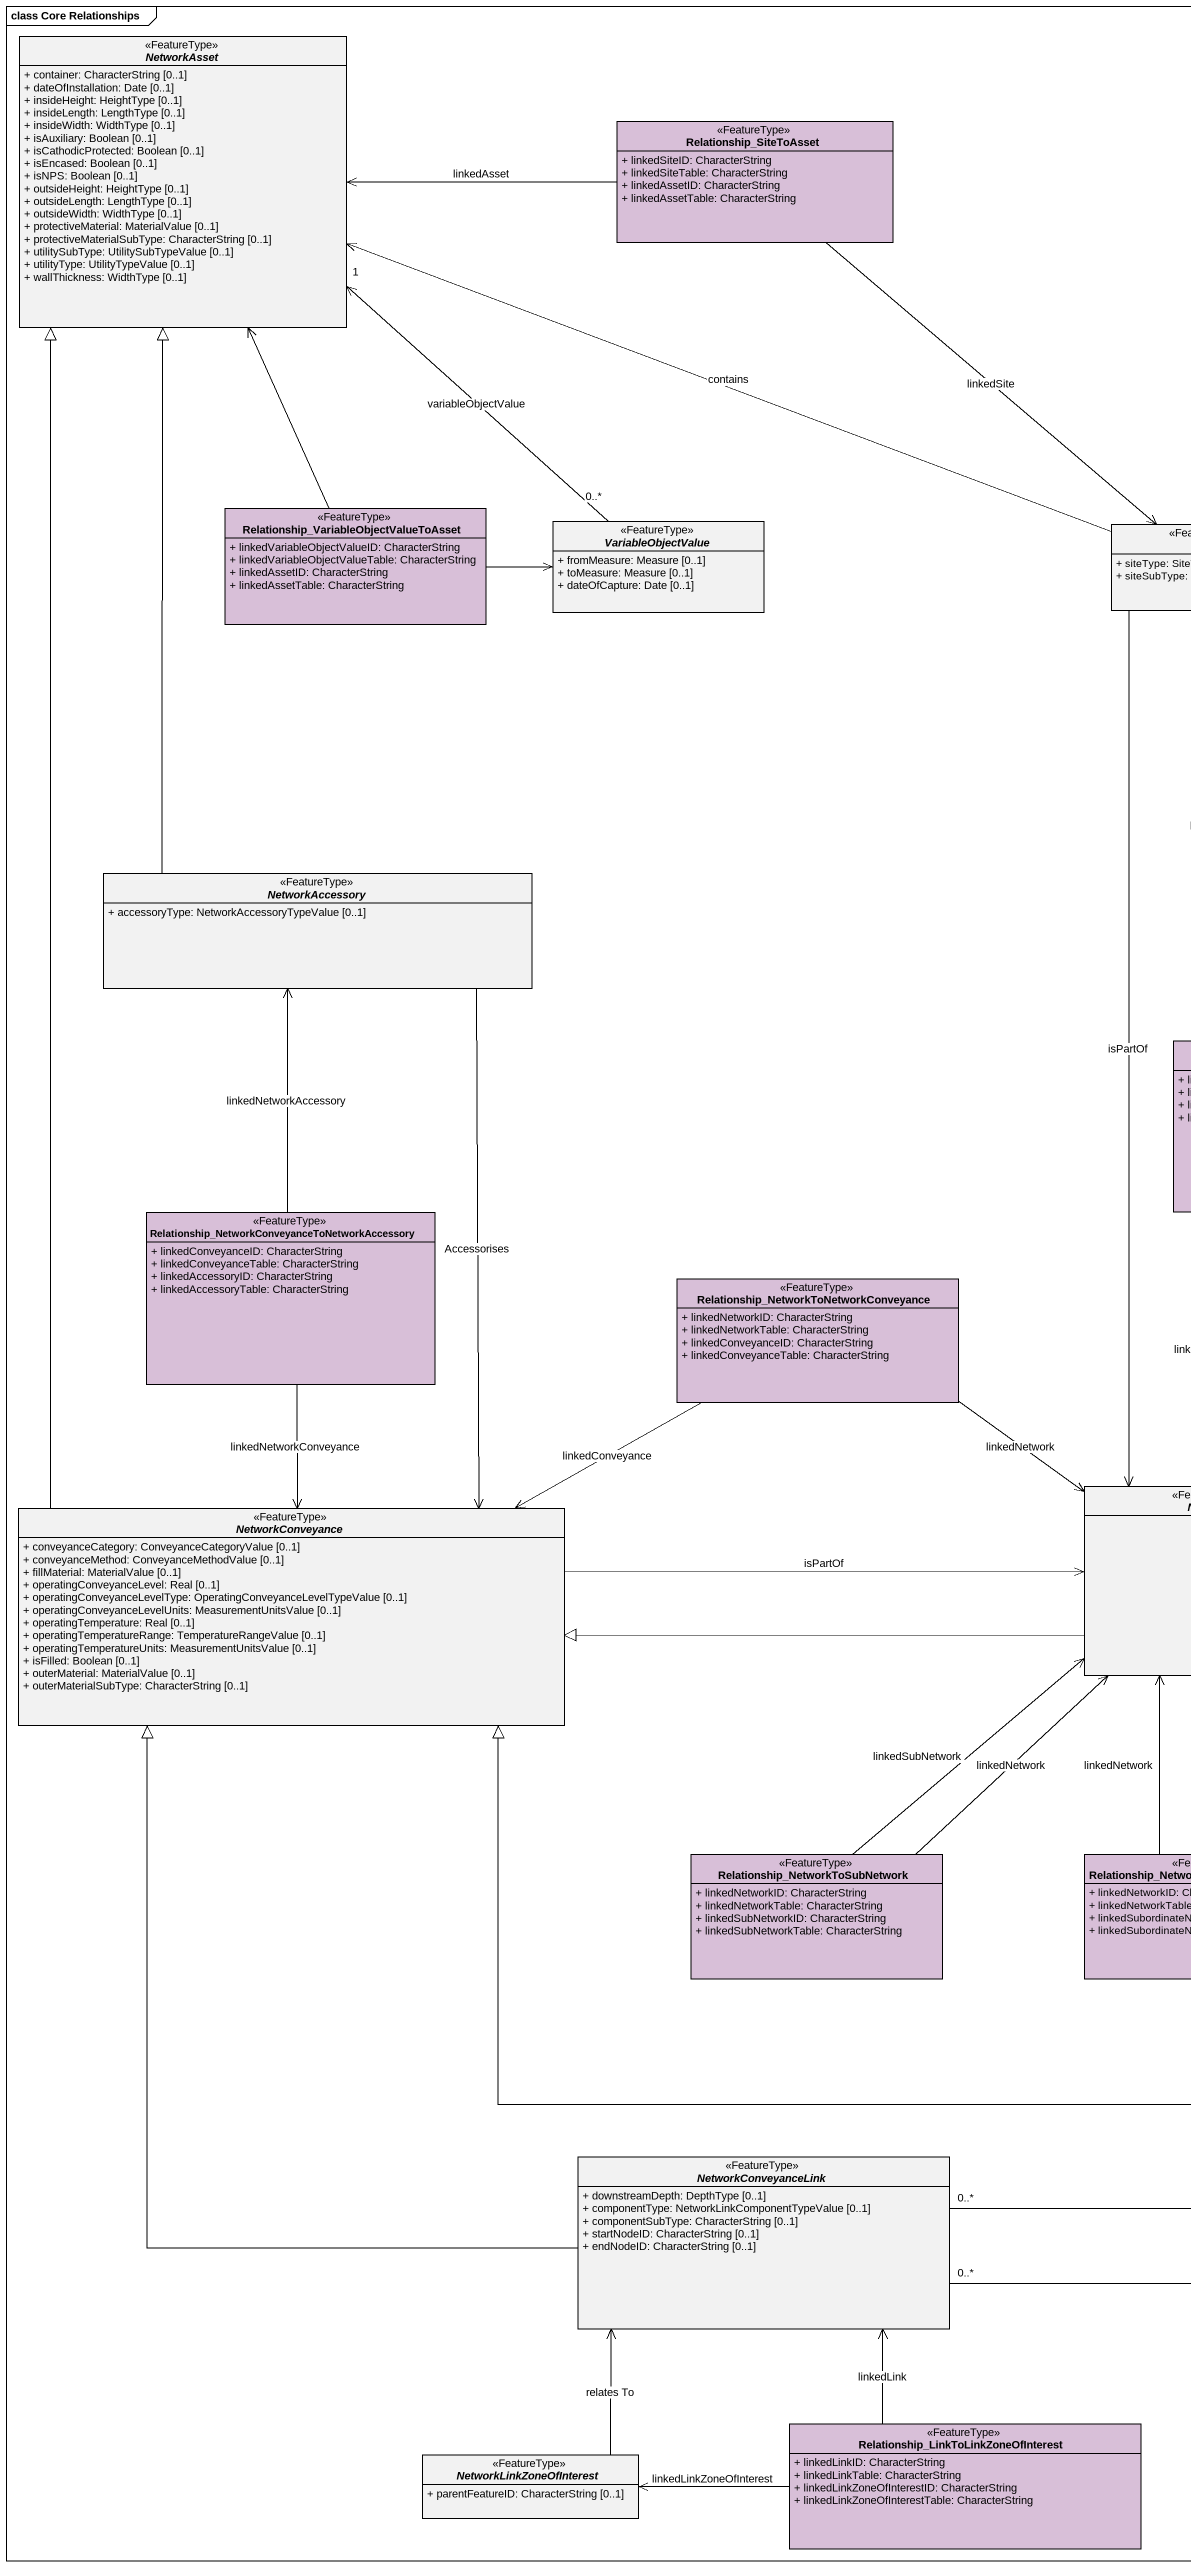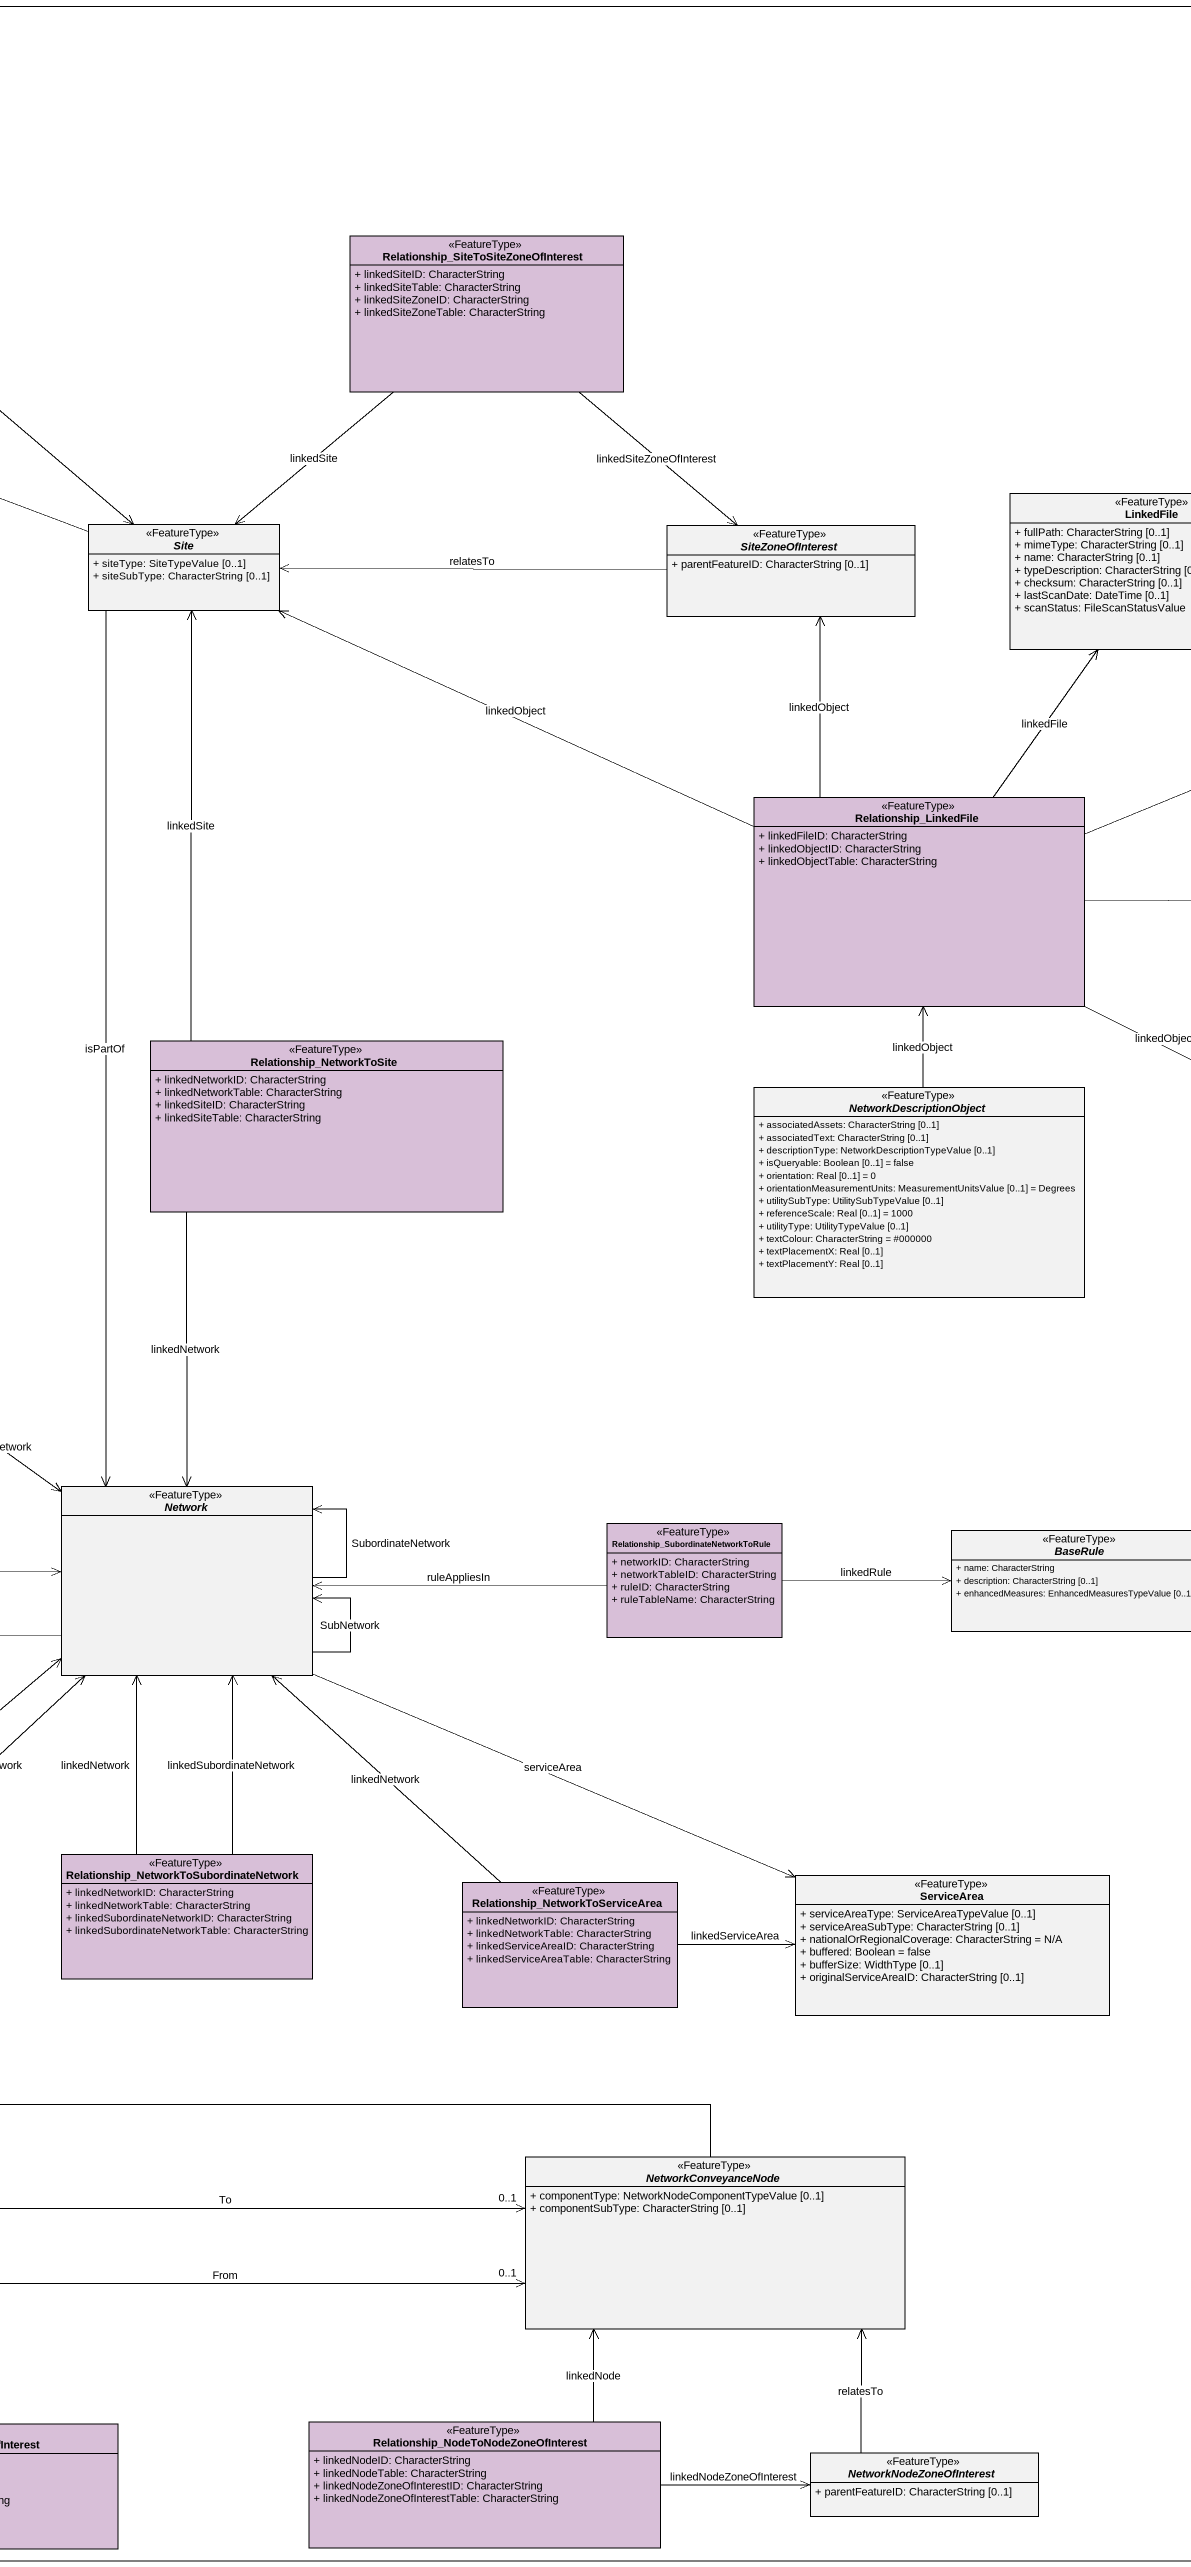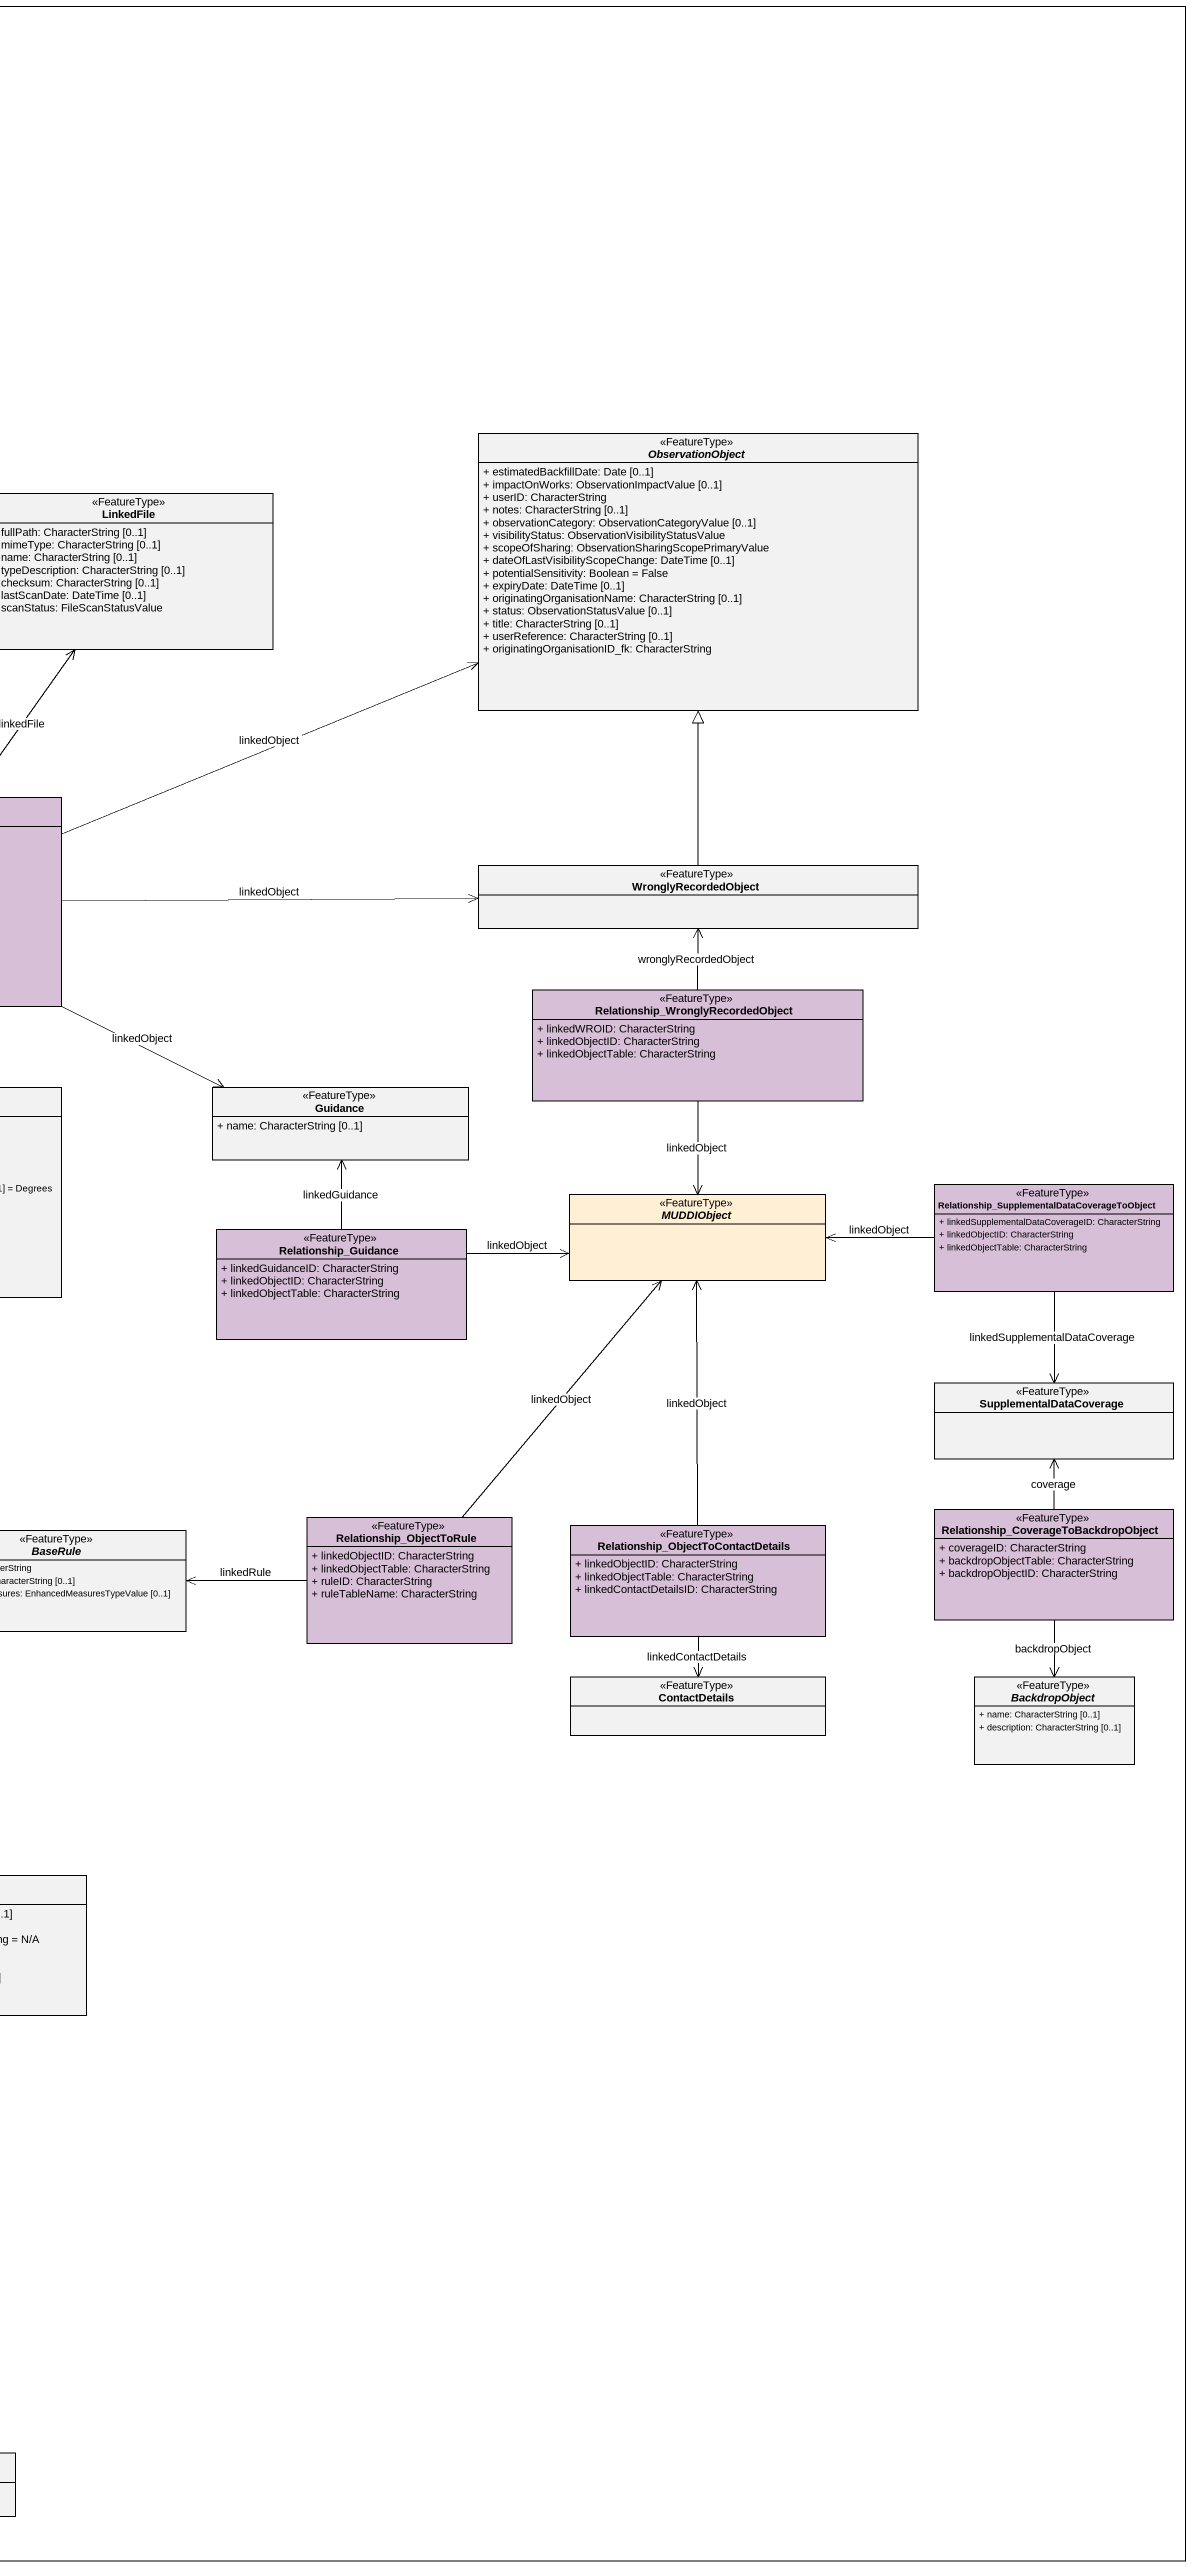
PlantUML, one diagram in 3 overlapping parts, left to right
@startuml
mainframe class Core Relationships
hide circle
hide empty members
skinparam classAttributeIconSize 0
abstract class NetworkAsset <<FeatureType>> {
  + container: CharacterString [0..1]
  + dateOfInstallation: Date [0..1]
  + insideHeight: HeightType [0..1]
  + insideLength: LengthType [0..1]
  + insideWidth: WidthType [0..1]
  + isAuxiliary: Boolean [0..1]
  + isCathodicProtected: Boolean [0..1]
  + isEncased: Boolean [0..1]
  + isNPS: Boolean [0..1]
  + outsideHeight: HeightType [0..1]
  + outsideLength: LengthType [0..1]
  + outsideWidth: WidthType [0..1]
  + protectiveMaterial: MaterialValue [0..1]
  + protectiveMaterialSubType: CharacterString [0..1]
  + utilitySubType: UtilitySubTypeValue [0..1]
  + utilityType: UtilityTypeValue [0..1]
  + wallThickness: WidthType [0..1]
}
class Relationship_SiteToAsset <<FeatureType>> #D8BFD8 {
  + linkedSiteID: CharacterString
  + linkedSiteTable: CharacterString
  + linkedAssetID: CharacterString
  + linkedAssetTable: CharacterString
}
class "Relationship_SiteToSiteZoneOfInterest" as Relationship <<FeatureType>> #D8BFD8 {
  + linkedSiteID: CharacterString
  + linkedSiteTable: CharacterString
  + linkedSiteZoneID: CharacterString
  + linkedSiteZoneTable: CharacterString
}
abstract class ObservationObject <<FeatureType>> {
  + estimatedBackfillDate: Date [0..1]
  + impactOnWorks: ObservationImpactValue [0..1]
  + userID: CharacterString
  + notes: CharacterString [0..1]
  + observationCategory: ObservationCategoryValue [0..1]
  + visibilityStatus: ObservationVisibilityStatusValue
  + scopeOfSharing: ObservationSharingScopePrimaryValue
  + dateOfLastVisibilityScopeChange: DateTime [0..1]
  + potentialSensitivity: Boolean = False
  + expiryDate: DateTime [0..1]
  + originatingOrganisationName: CharacterString [0..1]
  + status: ObservationStatusValue [0..1]
  + title: CharacterString [0..1]
  + userReference: CharacterString [0..1]
  + originatingOrganisationID_fk: CharacterString
}
class LinkedFile <<FeatureType>> {
  + fullPath: CharacterString [0..1]
  + mimeType: CharacterString [0..1]
  + name: CharacterString [0..1]
  + typeDescription: CharacterString [0..1]
  + checksum: CharacterString [0..1]
  + lastScanDate: DateTime [0..1]
  + scanStatus: FileScanStatusValue
}
class "Relationship_VariableObjectValueToAsset" as Relationship_2 <<FeatureType>> #D8BFD8 {
  + linkedVariableObjectValueID: CharacterString
  + linkedVariableObjectValueTable: CharacterString
  + linkedAssetID: CharacterString
  + linkedAssetTable: CharacterString
}
abstract class VariableObjectValue <<FeatureType>> {
  + fromMeasure: Measure [0..1]
  + toMeasure: Measure [0..1]
  + dateOfCapture: Date [0..1]
}
abstract class Site <<FeatureType>> {
  + siteType: SiteTypeValue [0..1]
  + siteSubType: CharacterString [0..1]
}
abstract class SiteZoneOfInterest <<FeatureType>> {
  + parentFeatureID: CharacterString [0..1]
}
class Relationship_LinkedFile <<FeatureType>> #D8BFD8 {
  + linkedFileID: CharacterString
  + linkedObjectID: CharacterString
  + linkedObjectTable: CharacterString
}
abstract class NetworkAccessory <<FeatureType>> {
  + accessoryType: NetworkAccessoryTypeValue [0..1]
}
class WronglyRecordedObject <<FeatureType>>
class "Relationship_WronglyRecordedObject" as Relationship_3 <<FeatureType>> #D8BFD8 {
  + linkedWROID: CharacterString
  + linkedObjectID: CharacterString
  + linkedObjectTable: CharacterString
}
class Relationship_NetworkToSite <<FeatureType>> #D8BFD8 {
  + linkedNetworkID: CharacterString
  + linkedNetworkTable: CharacterString
  + linkedSiteID: CharacterString
  + linkedSiteTable: CharacterString
}
abstract class NetworkDescriptionObject <<FeatureType>> {
  + associatedAssets: CharacterString [0..1]
  + associatedText: CharacterString [0..1]
  + descriptionType: NetworkDescriptionTypeValue [0..1]
  + isQueryable: Boolean [0..1] = false
  + orientation: Real [0..1] = 0
  + orientationMeasurementUnits: MeasurementUnitsValue [0..1] = Degrees
  + utilitySubType: UtilitySubTypeValue [0..1]
  + referenceScale: Real [0..1] = 1000
  + utilityType: UtilityTypeValue [0..1]
  + textColour: CharacterString = #000000
  + textPlacementX: Real [0..1]
  + textPlacementY: Real [0..1]
}
class Guidance <<FeatureType>> {
  + name: CharacterString [0..1]
}
class "Relationship_NetworkConveyanceToNetworkAccessory" as Relationship_4 <<FeatureType>> #D8BFD8 {
  + linkedConveyanceID: CharacterString
  + linkedConveyanceTable: CharacterString
  + linkedAccessoryID: CharacterString
  + linkedAccessoryTable: CharacterString
}
abstract class MUDDIObject <<FeatureType>> #FFEFD5
class "Relationship_SupplementalDataCoverageToObject" as Relationship_5 <<FeatureType>> #D8BFD8 {
  + linkedSupplementalDataCoverageID: CharacterString
  + linkedObjectID: CharacterString
  + linkedObjectTable: CharacterString
}
class Relationship_Guidance <<FeatureType>> #D8BFD8 {
  + linkedGuidanceID: CharacterString
  + linkedObjectID: CharacterString
  + linkedObjectTable: CharacterString
}
class "Relationship_NetworkToNetworkConveyance" as Relationship_6 <<FeatureType>> #D8BFD8 {
  + linkedNetworkID: CharacterString
  + linkedNetworkTable: CharacterString
  + linkedConveyanceID: CharacterString
  + linkedConveyanceTable: CharacterString
}
class SupplementalDataCoverage <<FeatureType>>
abstract class "Network" as Network_ <<FeatureType>>
abstract class NetworkConveyance <<FeatureType>> {
  + conveyanceCategory: ConveyanceCategoryValue [0..1]
  + conveyanceMethod: ConveyanceMethodValue [0..1]
  + fillMaterial: MaterialValue [0..1]
  + operatingConveyanceLevel: Real [0..1]
  + operatingConveyanceLevelType: OperatingConveyanceLevelTypeValue [0..1]
  + operatingConveyanceLevelUnits: MeasurementUnitsValue [0..1]
  + operatingTemperature: Real [0..1]
  + operatingTemperatureRange: TemperatureRangeValue [0..1]
  + operatingTemperatureUnits: MeasurementUnitsValue [0..1]
  + isFilled: Boolean [0..1]
  + outerMaterial: MaterialValue [0..1]
  + outerMaterialSubType: CharacterString [0..1]
}
class "Relationship_SubordinateNetworkToRule" as Relationship_7 <<FeatureType>> #D8BFD8 {
  + networkID: CharacterString
  + networkTableID: CharacterString
  + ruleID: CharacterString
  + ruleTableName: CharacterString
}
abstract class BaseRule <<FeatureType>> {
  + name: CharacterString
  + description: CharacterString [0..1]
  + enhancedMeasures: EnhancedMeasuresTypeValue [0..1]
}
class Relationship_ObjectToRule <<FeatureType>> #D8BFD8 {
  + linkedObjectID: CharacterString
  + linkedObjectTable: CharacterString
  + ruleID: CharacterString
  + ruleTableName: CharacterString
}
class "Relationship_ObjectToContactDetails" as Relationship_8 <<FeatureType>> #D8BFD8 {
  + linkedObjectID: CharacterString
  + linkedObjectTable: CharacterString
  + linkedContactDetailsID: CharacterString
}
class "Relationship_CoverageToBackdropObject" as Relationship_9 <<FeatureType>> #D8BFD8 {
  + coverageID: CharacterString
  + backdropObjectTable: CharacterString
  + backdropObjectID: CharacterString
}
class ContactDetails <<FeatureType>>
abstract class BackdropObject <<FeatureType>> {
  + name: CharacterString [0..1]
  + description: CharacterString [0..1]
}
class "Relationship_NetworkToSubNetwork" as Relationship_10 <<FeatureType>> #D8BFD8 {
  + linkedNetworkID: CharacterString
  + linkedNetworkTable: CharacterString
  + linkedSubNetworkID: CharacterString
  + linkedSubNetworkTable: CharacterString
}
class "Relationship_NetworkToSubordinateNetwork" as Relationship_11 <<FeatureType>> #D8BFD8 {
  + linkedNetworkID: CharacterString
  + linkedNetworkTable: CharacterString
  + linkedSubordinateNetworkID: CharacterString
  + linkedSubordinateNetworkTable: CharacterString
}
class "Relationship_NetworkToServiceArea" as Relationship_12 <<FeatureType>> #D8BFD8 {
  + linkedNetworkID: CharacterString
  + linkedNetworkTable: CharacterString
  + linkedServiceAreaID: CharacterString
  + linkedServiceAreaTable: CharacterString
}
class ServiceArea <<FeatureType>> {
  + serviceAreaType: ServiceAreaTypeValue [0..1]
  + serviceAreaSubType: CharacterString [0..1]
  + nationalOrRegionalCoverage: CharacterString = N/A
  + buffered: Boolean = false
  + bufferSize: WidthType [0..1]
  + originalServiceAreaID: CharacterString [0..1]
}
abstract class NetworkConveyanceLink <<FeatureType>> {
  + downstreamDepth: DepthType [0..1]
  + componentType: NetworkLinkComponentTypeValue [0..1]
  + componentSubType: CharacterString [0..1]
  + startNodeID: CharacterString [0..1]
  + endNodeID: CharacterString [0..1]
}
abstract class NetworkConveyanceNode <<FeatureType>> {
  + componentType: NetworkNodeComponentTypeValue [0..1]
  + componentSubType: CharacterString [0..1]
}
class "Relationship_LinkToLinkZoneOfInterest" as Relationship_13 <<FeatureType>> #D8BFD8 {
  + linkedLinkID: CharacterString
  + linkedLinkTable: CharacterString
  + linkedLinkZoneOfInterestID: CharacterString
  + linkedLinkZoneOfInterestTable: CharacterString
}
class "Relationship_NodeToNodeZoneOfInterest" as Relationship_14 <<FeatureType>> #D8BFD8 {
  + linkedNodeID: CharacterString
  + linkedNodeTable: CharacterString
  + linkedNodeZoneOfInterestID: CharacterString
  + linkedNodeZoneOfInterestTable: CharacterString
}
abstract class NetworkLinkZoneOfInterest <<FeatureType>> {
  + parentFeatureID: CharacterString [0..1]
}
abstract class NetworkNodeZoneOfInterest <<FeatureType>> {
  + parentFeatureID: CharacterString [0..1]
}
Relationship_SiteToAsset -left-> NetworkAsset : linkedAsset
Relationship_SiteToAsset --> Site : linkedSite
Relationship --> Site : linkedSite
Relationship --> SiteZoneOfInterest : linkedSiteZoneOfInterest
Relationship_2 -up-> NetworkAsset
Relationship_2 -right-> VariableObjectValue
VariableObjectValue "0..*" -up-> "1" NetworkAsset : variableObjectValue
Site -left-> NetworkAsset : contains
Site --> Network_ : isPartOf
SiteZoneOfInterest -left-> Site : relatesTo
Relationship_LinkedFile -right-> ObservationObject : linkedObject
Relationship_LinkedFile -up-> LinkedFile : linkedFile
Relationship_LinkedFile -left-> Site : linkedObject
Relationship_LinkedFile -up-> SiteZoneOfInterest : linkedObject
Relationship_LinkedFile -right-> WronglyRecordedObject : linkedObject
Relationship_LinkedFile -right-> Guidance : linkedObject
NetworkAccessory -up-|> NetworkAsset
NetworkAccessory --> NetworkConveyance : Accessorises
WronglyRecordedObject -up-|> ObservationObject
Relationship_3 -up-> WronglyRecordedObject : wronglyRecordedObject
Relationship_3 --> MUDDIObject : linkedObject
Relationship_NetworkToSite -up-> Site : linkedSite
Relationship_NetworkToSite --> Network_ : linkedNetwork
NetworkDescriptionObject -up-> Relationship_LinkedFile : linkedObject
Relationship_4 -up-> NetworkAccessory : linkedNetworkAccessory
Relationship_4 --> NetworkConveyance : linkedNetworkConveyance
Relationship_5 -left-> MUDDIObject : linkedObject
Relationship_5 --> SupplementalDataCoverage : linkedSupplementalDataCoverage
Relationship_Guidance -up-> Guidance : linkedGuidance
Relationship_Guidance -right-> MUDDIObject : linkedObject
Relationship_6 --> Network_ : linkedNetwork
Relationship_6 -left-> NetworkConveyance : linkedConveyance
Network_ --> Network_ : SubNetwork
Network_ --> Network_ : SubordinateNetwork
Network_ -left-|> NetworkConveyance
Network_ -right-> ServiceArea : serviceArea
NetworkConveyance -up-|> NetworkAsset
NetworkConveyance -right-> Network_ : isPartOf
Relationship_7 -left-> Network_ : ruleAppliesIn
Relationship_7 -right-> BaseRule : linkedRule
Relationship_ObjectToRule -up-> MUDDIObject : linkedObject
Relationship_ObjectToRule -left-> BaseRule : linkedRule
Relationship_8 -up-> MUDDIObject : linkedObject
Relationship_8 --> ContactDetails : linkedContactDetails
Relationship_9 -up-> SupplementalDataCoverage : coverage
Relationship_9 --> BackdropObject : backdropObject
Relationship_10 -up-> Network_ : linkedNetwork
Relationship_10 -up-> Network_ : linkedSubNetwork
Relationship_11 -up-> Network_ : linkedSubordinateNetwork
Relationship_11 -up-> Network_ : linkedNetwork
Relationship_12 -up-> Network_ : linkedNetwork
Relationship_12 -right-> ServiceArea : linkedServiceArea
NetworkConveyanceLink -up-|> NetworkConveyance
NetworkConveyanceLink "0..*" -right-> "0..1" NetworkConveyanceNode : To
NetworkConveyanceLink "0..*" -right-> "0..1" NetworkConveyanceNode : From
NetworkConveyanceNode -left-|> NetworkConveyance
Relationship_13 -up-> NetworkConveyanceLink : linkedLink
Relationship_13 -left-> NetworkLinkZoneOfInterest : linkedLinkZoneOfInterest
Relationship_14 -up-> NetworkConveyanceNode : linkedNode
Relationship_14 -right-> NetworkNodeZoneOfInterest : linkedNodeZoneOfInterest
NetworkLinkZoneOfInterest -up-> NetworkConveyanceLink : relates To
NetworkNodeZoneOfInterest -up-> NetworkConveyanceNode : relatesTo
@enduml
